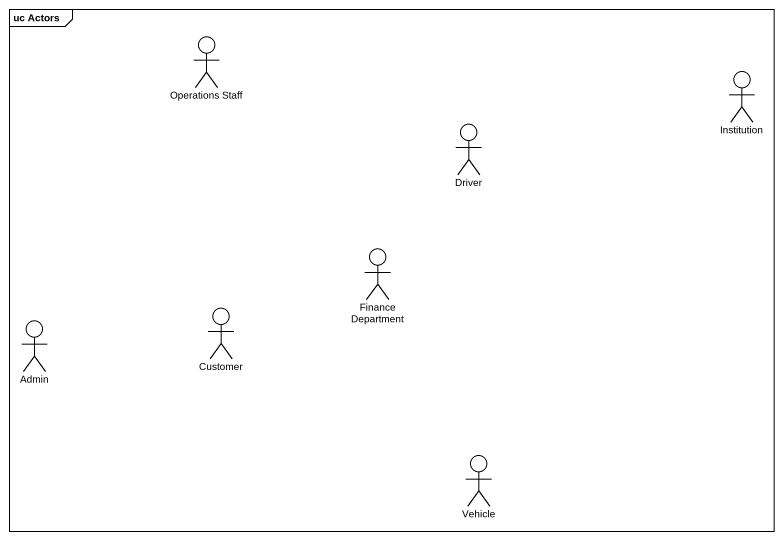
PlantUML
@startuml
mainframe uc Actors
actor "Operations Staff" as Operations_Staff
actor Institution
actor Driver
actor "Finance Department" as Finance_Department
actor Admin
actor Customer
actor Vehicle
@enduml
